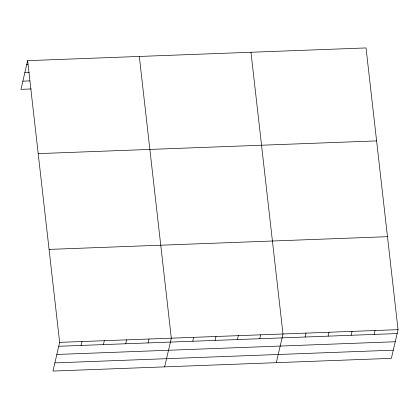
<?xml version="1.0" encoding="UTF-8"?>
<svg xmlns="http://www.w3.org/2000/svg" width="419" height="419" viewBox="0 0 419 419"><rect width="100%" height="100%" fill="white"/><g stroke="black" fill="none" stroke-linecap="round" stroke-linejoin="round"><path stroke-width="0.63" d="M27.628 60.65L59.645 342.375L52.967 371.066L391.372 358.35L398.05 329.653L366.033 47.934L27.628 60.65L20.95 89.347L31.158 88.964M81.071 345.439L81.983 341.532M103.409 344.596L104.315 340.694M125.742 343.758L126.648 339.856M148.075 342.92L148.986 339.013M164.641 366.871L171.319 338.175L139.302 56.455M192.745 341.239L193.657 337.337M215.078 340.401L215.989 336.499M237.416 339.563L238.322 335.656M259.749 338.725L260.66 334.818M276.315 362.676L282.993 333.98L250.976 52.255M305.095 337.017L306.006 333.115M328.108 336.153L329.015 332.251M351.117 335.289L352.028 331.382M374.13 334.425L375.036 330.518M26.716 64.557L27.994 64.505M24.815 72.738L29.283 72.571M22.851 81.166L29.875 80.904M38.192 153.621L376.597 140.899M49.081 249.405L387.486 236.688M59.645 342.375L398.05 329.653M58.739 346.277L397.144 333.561M56.832 354.458L395.237 341.742M54.873 362.885L393.279 350.169"/></g></svg>
